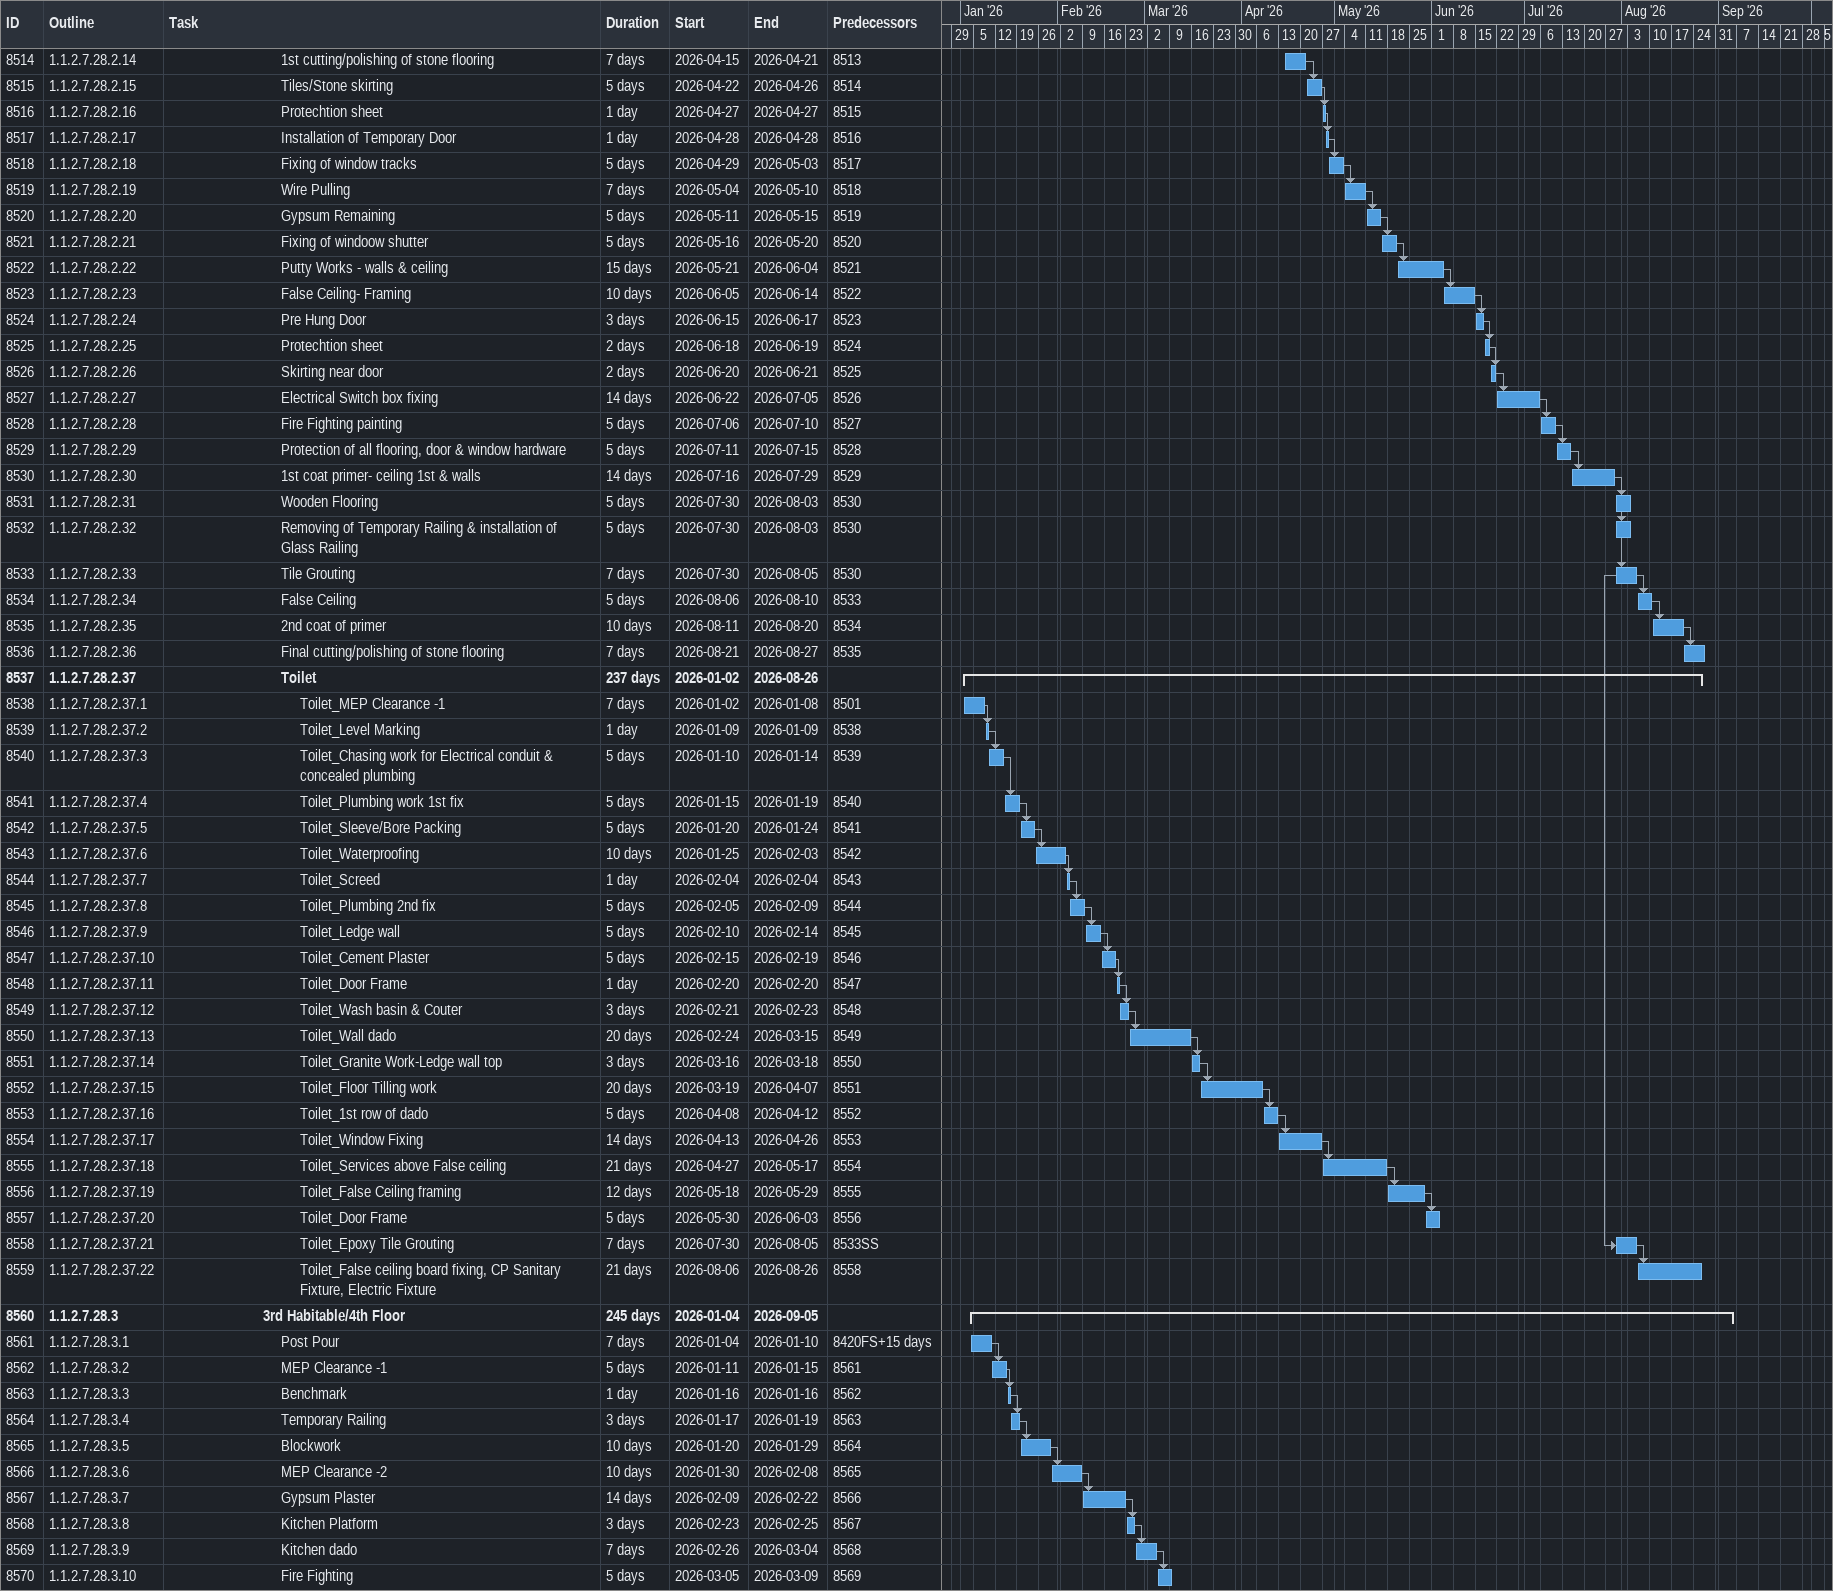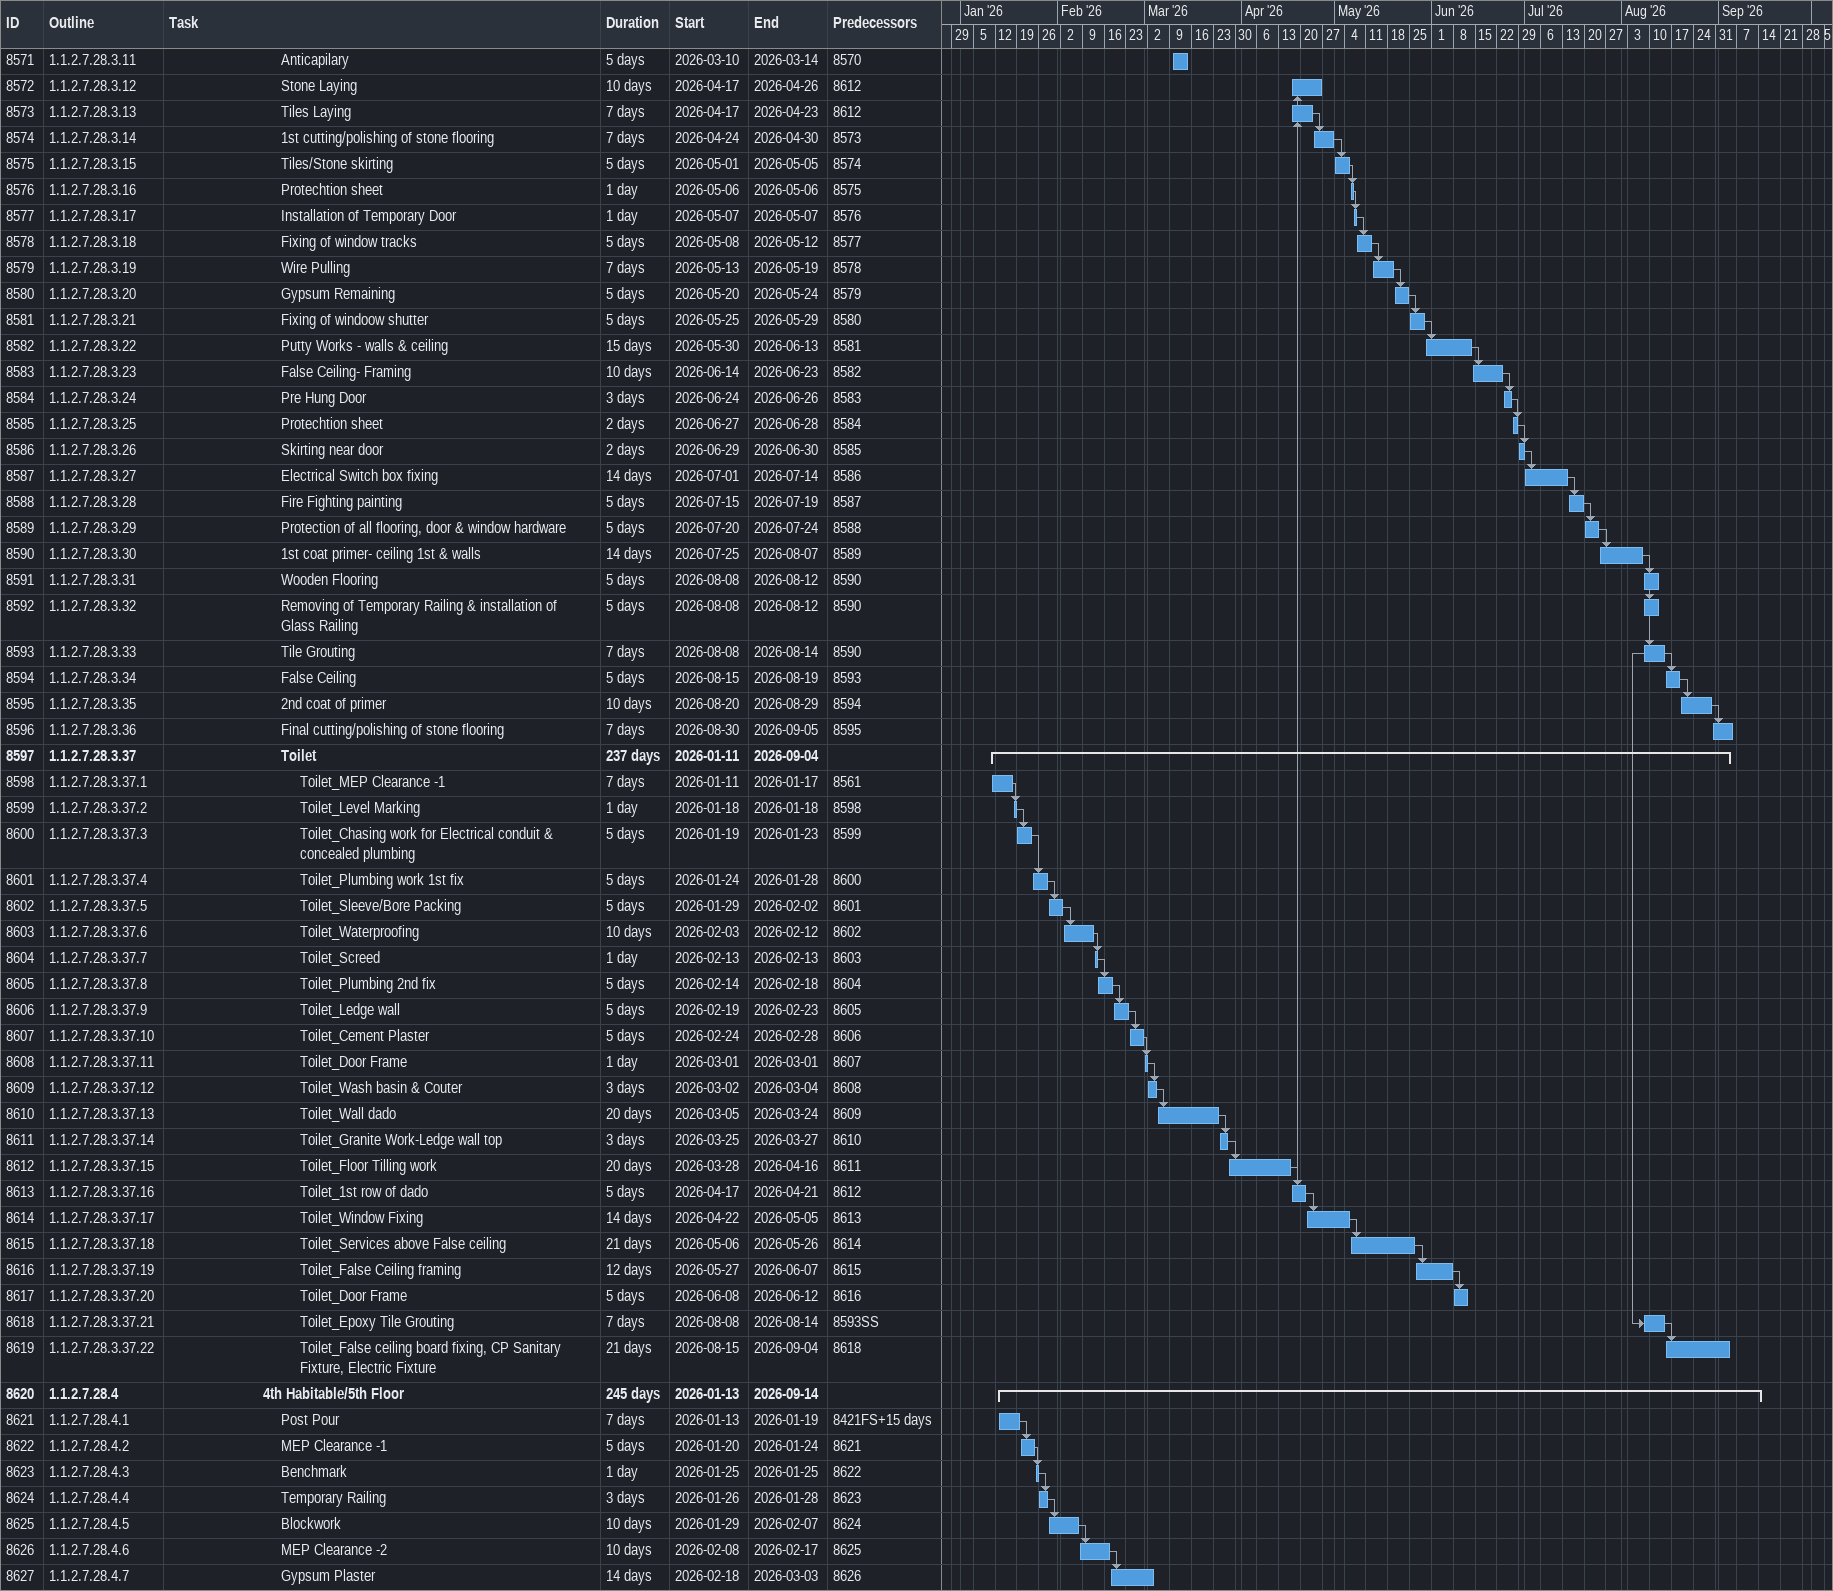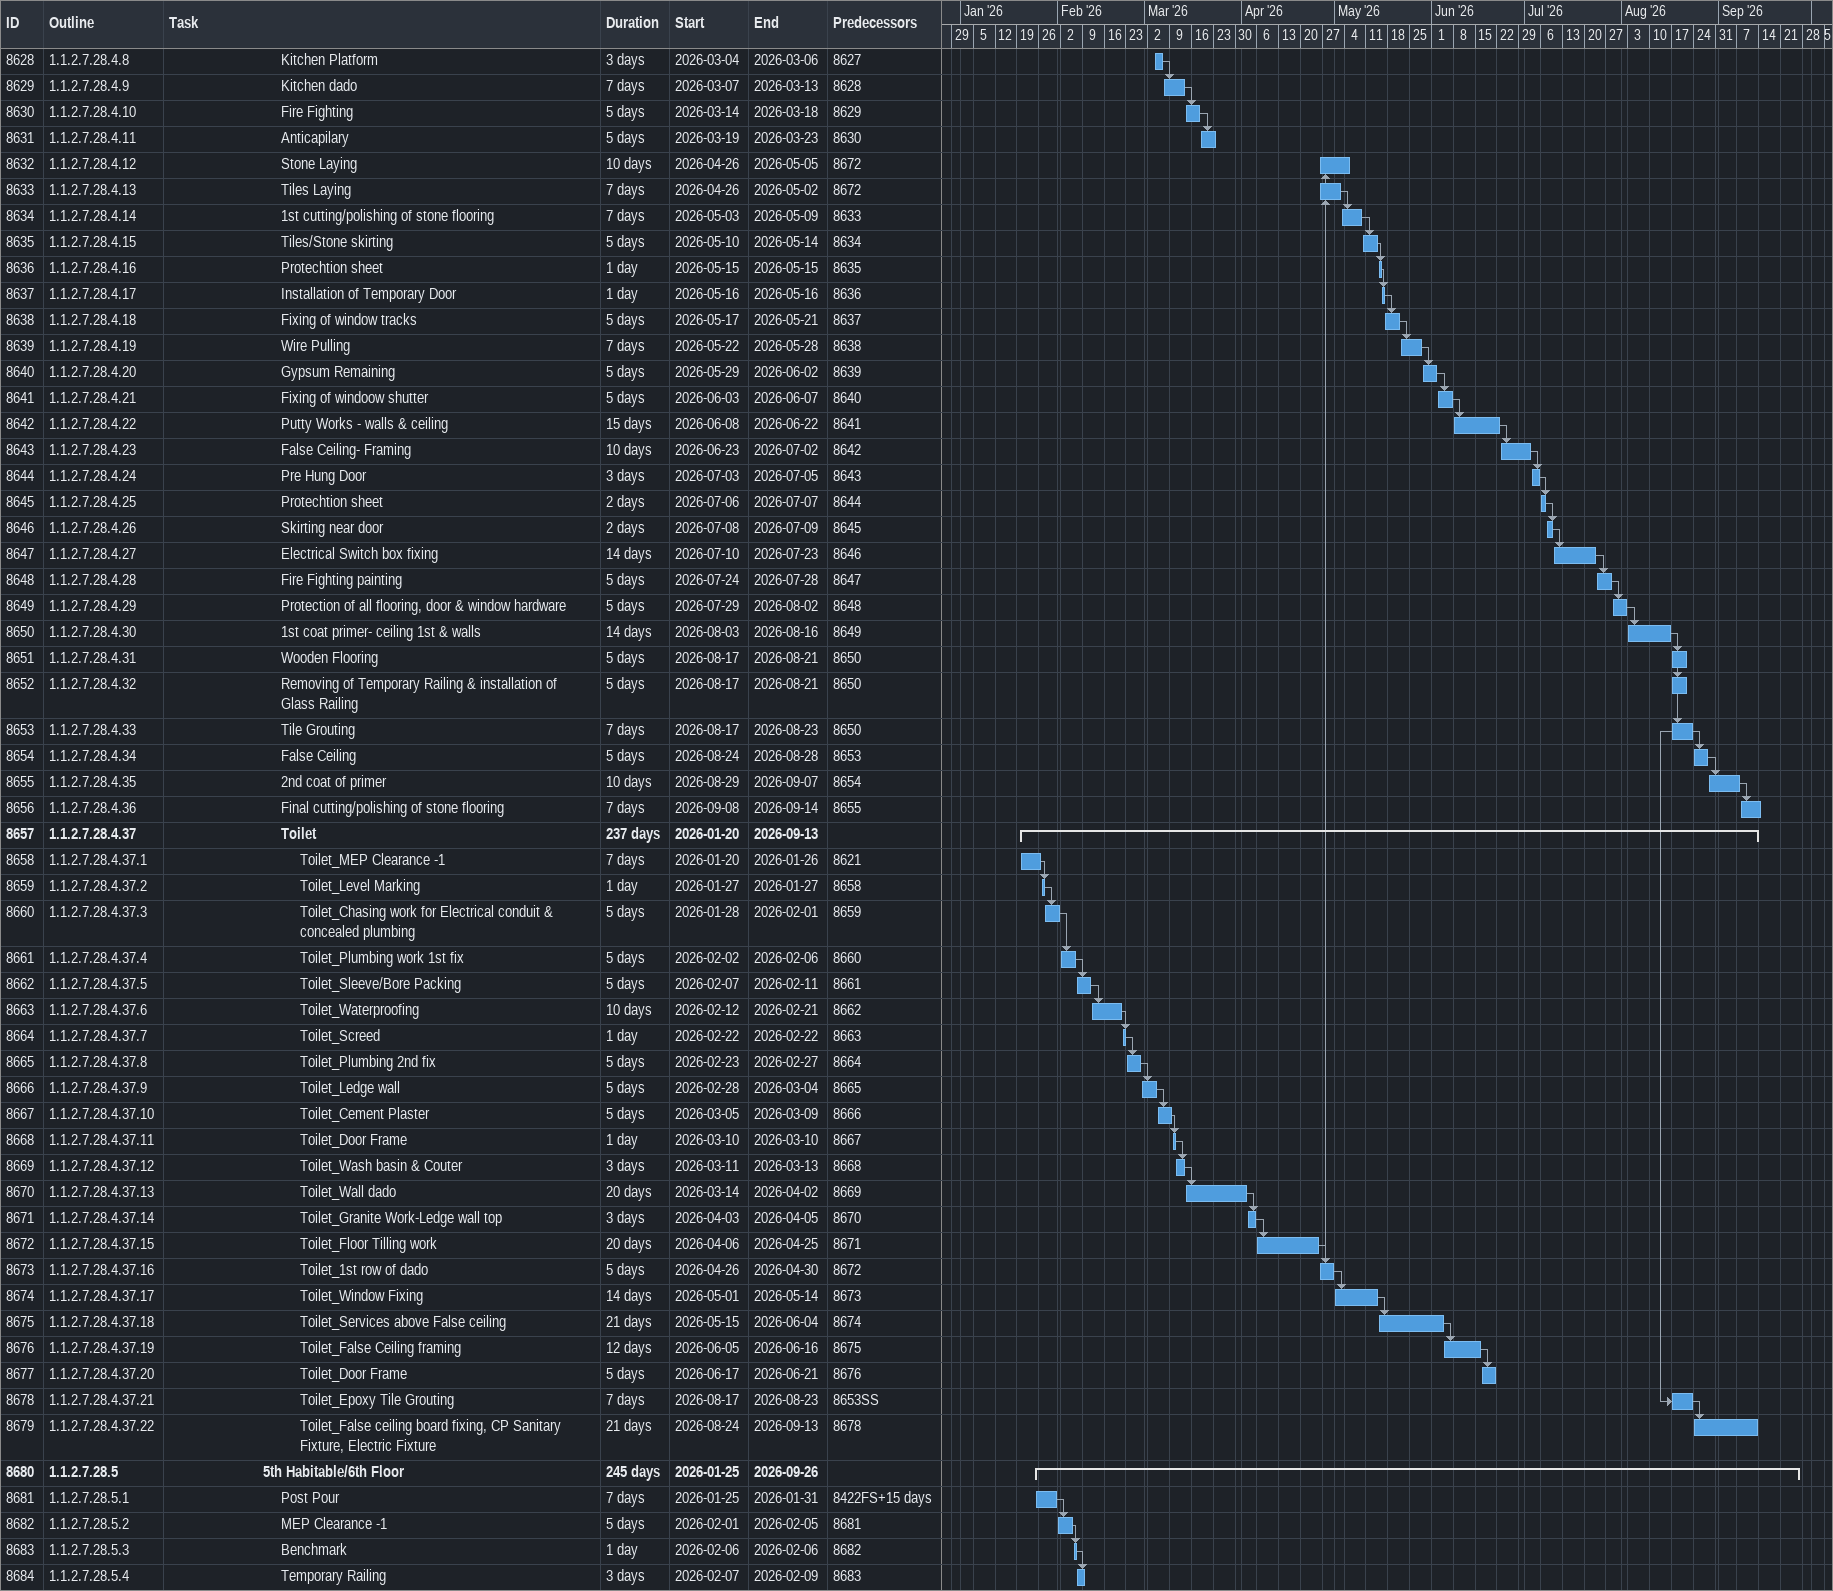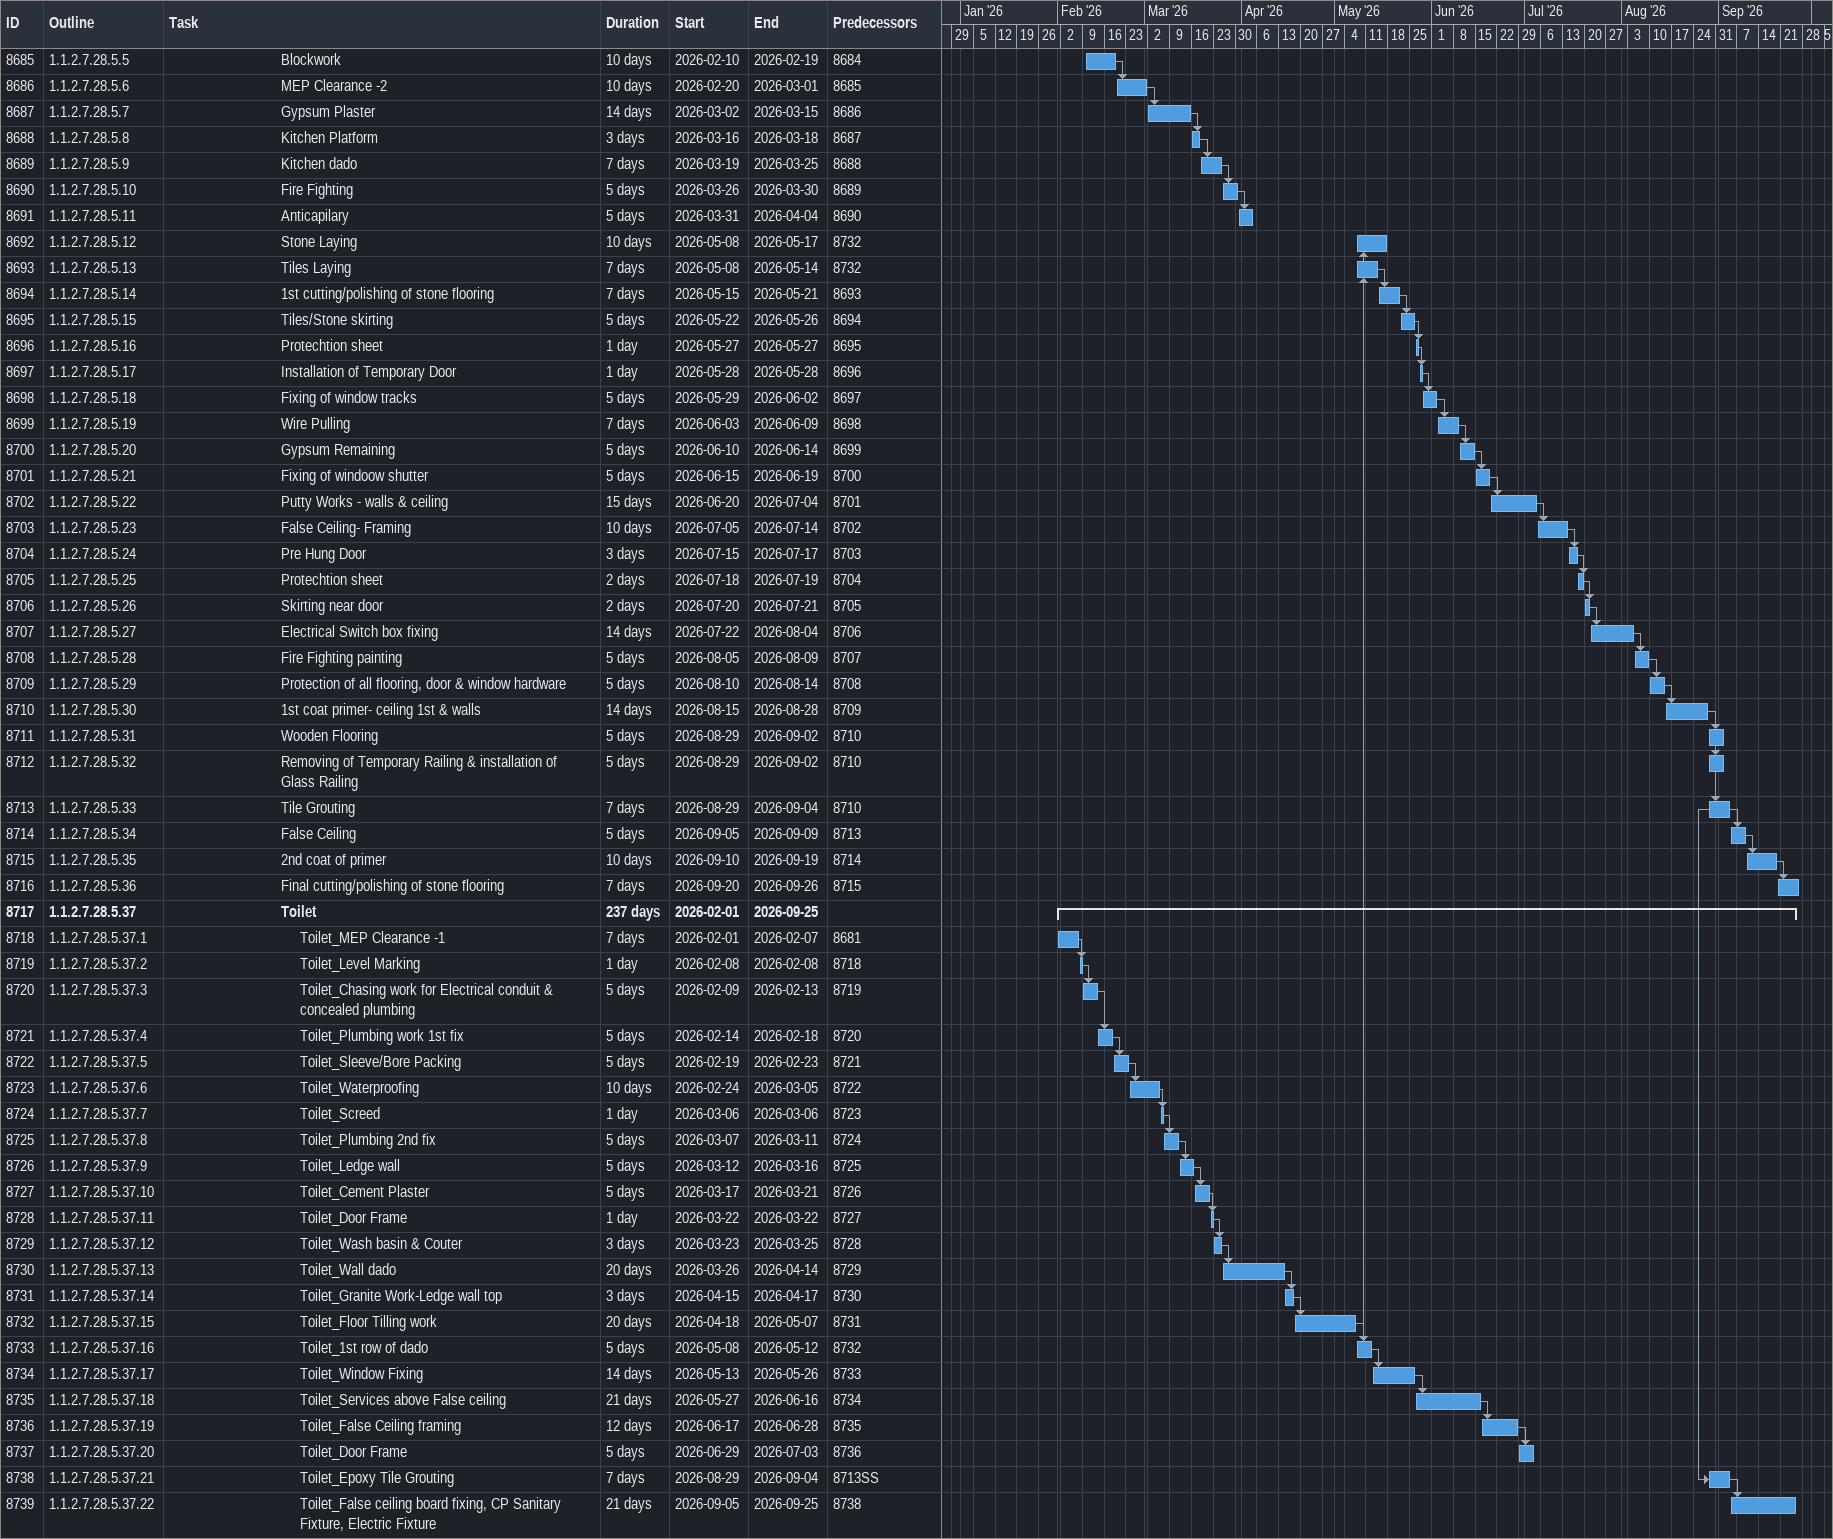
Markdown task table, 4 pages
| ID | WBS | Task | Duration | Start | Finish | Predecessors |
|---|---|---|---|---|---|---|
| 8514 | 1.1.2.7.28.2.14 | 1st cutting/polishing of stone flooring | 7d | 2026-04-15 | 2026-04-21 | 8513 |
| 8515 | 1.1.2.7.28.2.15 | Tiles/Stone skirting | 5d | 2026-04-22 | 2026-04-26 | 8514 |
| 8516 | 1.1.2.7.28.2.16 | Protechtion sheet | 1d | 2026-04-27 | 2026-04-27 | 8515 |
| 8517 | 1.1.2.7.28.2.17 | Installation of Temporary Door | 1d | 2026-04-28 | 2026-04-28 | 8516 |
| 8518 | 1.1.2.7.28.2.18 | Fixing of window tracks | 5d | 2026-04-29 | 2026-05-03 | 8517 |
| 8519 | 1.1.2.7.28.2.19 | Wire Pulling | 7d | 2026-05-04 | 2026-05-10 | 8518 |
| 8520 | 1.1.2.7.28.2.20 | Gypsum Remaining | 5d | 2026-05-11 | 2026-05-15 | 8519 |
| 8521 | 1.1.2.7.28.2.21 | Fixing of windoow shutter | 5d | 2026-05-16 | 2026-05-20 | 8520 |
| 8522 | 1.1.2.7.28.2.22 | Putty Works - walls & ceiling | 15d | 2026-05-21 | 2026-06-04 | 8521 |
| 8523 | 1.1.2.7.28.2.23 | False Ceiling- Framing | 10d | 2026-06-05 | 2026-06-14 | 8522 |
| 8524 | 1.1.2.7.28.2.24 | Pre Hung Door | 3d | 2026-06-15 | 2026-06-17 | 8523 |
| 8525 | 1.1.2.7.28.2.25 | Protechtion sheet | 2d | 2026-06-18 | 2026-06-19 | 8524 |
| 8526 | 1.1.2.7.28.2.26 | Skirting near door | 2d | 2026-06-20 | 2026-06-21 | 8525 |
| 8527 | 1.1.2.7.28.2.27 | Electrical Switch box fixing | 14d | 2026-06-22 | 2026-07-05 | 8526 |
| 8528 | 1.1.2.7.28.2.28 | Fire Fighting painting | 5d | 2026-07-06 | 2026-07-10 | 8527 |
| 8529 | 1.1.2.7.28.2.29 | Protection of all flooring, door & window hardware | 5d | 2026-07-11 | 2026-07-15 | 8528 |
| 8530 | 1.1.2.7.28.2.30 | 1st coat primer- ceiling 1st & walls | 14d | 2026-07-16 | 2026-07-29 | 8529 |
| 8531 | 1.1.2.7.28.2.31 | Wooden Flooring | 5d | 2026-07-30 | 2026-08-03 | 8530 |
| 8532 | 1.1.2.7.28.2.32 | Removing of Temporary Railing & installation of Glass Railing | 5d | 2026-07-30 | 2026-08-03 | 8530 |
| 8533 | 1.1.2.7.28.2.33 | Tile Grouting | 7d | 2026-07-30 | 2026-08-05 | 8530 |
| 8534 | 1.1.2.7.28.2.34 | False Ceiling | 5d | 2026-08-06 | 2026-08-10 | 8533 |
| 8535 | 1.1.2.7.28.2.35 | 2nd coat of primer | 10d | 2026-08-11 | 2026-08-20 | 8534 |
| 8536 | 1.1.2.7.28.2.36 | Final cutting/polishing of stone flooring | 7d | 2026-08-21 | 2026-08-27 | 8535 |
| 8537 | 1.1.2.7.28.2.37 | **Toilet** | 237d | 2026-01-02 | 2026-08-26 |  |
| 8538 | 1.1.2.7.28.2.37.1 | Toilet_MEP Clearance -1 | 7d | 2026-01-02 | 2026-01-08 | 8501 |
| 8539 | 1.1.2.7.28.2.37.2 | Toilet_Level Marking | 1d | 2026-01-09 | 2026-01-09 | 8538 |
| 8540 | 1.1.2.7.28.2.37.3 | Toilet_Chasing work for Electrical conduit & concealed plumbing | 5d | 2026-01-10 | 2026-01-14 | 8539 |
| 8541 | 1.1.2.7.28.2.37.4 | Toilet_Plumbing work 1st fix | 5d | 2026-01-15 | 2026-01-19 | 8540 |
| 8542 | 1.1.2.7.28.2.37.5 | Toilet_Sleeve/Bore Packing | 5d | 2026-01-20 | 2026-01-24 | 8541 |
| 8543 | 1.1.2.7.28.2.37.6 | Toilet_Waterproofing | 10d | 2026-01-25 | 2026-02-03 | 8542 |
| 8544 | 1.1.2.7.28.2.37.7 | Toilet_Screed | 1d | 2026-02-04 | 2026-02-04 | 8543 |
| 8545 | 1.1.2.7.28.2.37.8 | Toilet_Plumbing 2nd fix | 5d | 2026-02-05 | 2026-02-09 | 8544 |
| 8546 | 1.1.2.7.28.2.37.9 | Toilet_Ledge wall | 5d | 2026-02-10 | 2026-02-14 | 8545 |
| 8547 | 1.1.2.7.28.2.37.10 | Toilet_Cement Plaster | 5d | 2026-02-15 | 2026-02-19 | 8546 |
| 8548 | 1.1.2.7.28.2.37.11 | Toilet_Door Frame | 1d | 2026-02-20 | 2026-02-20 | 8547 |
| 8549 | 1.1.2.7.28.2.37.12 | Toilet_Wash basin & Couter | 3d | 2026-02-21 | 2026-02-23 | 8548 |
| 8550 | 1.1.2.7.28.2.37.13 | Toilet_Wall dado | 20d | 2026-02-24 | 2026-03-15 | 8549 |
| 8551 | 1.1.2.7.28.2.37.14 | Toilet_Granite Work-Ledge wall top | 3d | 2026-03-16 | 2026-03-18 | 8550 |
| 8552 | 1.1.2.7.28.2.37.15 | Toilet_Floor Tilling work | 20d | 2026-03-19 | 2026-04-07 | 8551 |
| 8553 | 1.1.2.7.28.2.37.16 | Toilet_1st row of dado | 5d | 2026-04-08 | 2026-04-12 | 8552 |
| 8554 | 1.1.2.7.28.2.37.17 | Toilet_Window Fixing | 14d | 2026-04-13 | 2026-04-26 | 8553 |
| 8555 | 1.1.2.7.28.2.37.18 | Toilet_Services above False ceiling | 21d | 2026-04-27 | 2026-05-17 | 8554 |
| 8556 | 1.1.2.7.28.2.37.19 | Toilet_False Ceiling framing | 12d | 2026-05-18 | 2026-05-29 | 8555 |
| 8557 | 1.1.2.7.28.2.37.20 | Toilet_Door Frame | 5d | 2026-05-30 | 2026-06-03 | 8556 |
| 8558 | 1.1.2.7.28.2.37.21 | Toilet_Epoxy Tile Grouting | 7d | 2026-07-30 | 2026-08-05 | 8533SS |
| 8559 | 1.1.2.7.28.2.37.22 | Toilet_False ceiling board fixing, CP Sanitary Fixture, Electric Fixture | 21d | 2026-08-06 | 2026-08-26 | 8558 |
| 8560 | 1.1.2.7.28.3 | **3rd Habitable/4th Floor** | 245d | 2026-01-04 | 2026-09-05 |  |
| 8561 | 1.1.2.7.28.3.1 | Post Pour | 7d | 2026-01-04 | 2026-01-10 | 8420FS+15d |
| 8562 | 1.1.2.7.28.3.2 | MEP Clearance -1 | 5d | 2026-01-11 | 2026-01-15 | 8561 |
| 8563 | 1.1.2.7.28.3.3 | Benchmark | 1d | 2026-01-16 | 2026-01-16 | 8562 |
| 8564 | 1.1.2.7.28.3.4 | Temporary Railing | 3d | 2026-01-17 | 2026-01-19 | 8563 |
| 8565 | 1.1.2.7.28.3.5 | Blockwork | 10d | 2026-01-20 | 2026-01-29 | 8564 |
| 8566 | 1.1.2.7.28.3.6 | MEP Clearance -2 | 10d | 2026-01-30 | 2026-02-08 | 8565 |
| 8567 | 1.1.2.7.28.3.7 | Gypsum Plaster | 14d | 2026-02-09 | 2026-02-22 | 8566 |
| 8568 | 1.1.2.7.28.3.8 | Kitchen Platform | 3d | 2026-02-23 | 2026-02-25 | 8567 |
| 8569 | 1.1.2.7.28.3.9 | Kitchen dado | 7d | 2026-02-26 | 2026-03-04 | 8568 |
| 8570 | 1.1.2.7.28.3.10 | Fire Fighting | 5d | 2026-03-05 | 2026-03-09 | 8569 |
| 8571 | 1.1.2.7.28.3.11 | Anticapilary | 5d | 2026-03-10 | 2026-03-14 | 8570 |
| 8572 | 1.1.2.7.28.3.12 | Stone Laying | 10d | 2026-04-17 | 2026-04-26 | 8612 |
| 8573 | 1.1.2.7.28.3.13 | Tiles Laying | 7d | 2026-04-17 | 2026-04-23 | 8612 |
| 8574 | 1.1.2.7.28.3.14 | 1st cutting/polishing of stone flooring | 7d | 2026-04-24 | 2026-04-30 | 8573 |
| 8575 | 1.1.2.7.28.3.15 | Tiles/Stone skirting | 5d | 2026-05-01 | 2026-05-05 | 8574 |
| 8576 | 1.1.2.7.28.3.16 | Protechtion sheet | 1d | 2026-05-06 | 2026-05-06 | 8575 |
| 8577 | 1.1.2.7.28.3.17 | Installation of Temporary Door | 1d | 2026-05-07 | 2026-05-07 | 8576 |
| 8578 | 1.1.2.7.28.3.18 | Fixing of window tracks | 5d | 2026-05-08 | 2026-05-12 | 8577 |
| 8579 | 1.1.2.7.28.3.19 | Wire Pulling | 7d | 2026-05-13 | 2026-05-19 | 8578 |
| 8580 | 1.1.2.7.28.3.20 | Gypsum Remaining | 5d | 2026-05-20 | 2026-05-24 | 8579 |
| 8581 | 1.1.2.7.28.3.21 | Fixing of windoow shutter | 5d | 2026-05-25 | 2026-05-29 | 8580 |
| 8582 | 1.1.2.7.28.3.22 | Putty Works - walls & ceiling | 15d | 2026-05-30 | 2026-06-13 | 8581 |
| 8583 | 1.1.2.7.28.3.23 | False Ceiling- Framing | 10d | 2026-06-14 | 2026-06-23 | 8582 |
| 8584 | 1.1.2.7.28.3.24 | Pre Hung Door | 3d | 2026-06-24 | 2026-06-26 | 8583 |
| 8585 | 1.1.2.7.28.3.25 | Protechtion sheet | 2d | 2026-06-27 | 2026-06-28 | 8584 |
| 8586 | 1.1.2.7.28.3.26 | Skirting near door | 2d | 2026-06-29 | 2026-06-30 | 8585 |
| 8587 | 1.1.2.7.28.3.27 | Electrical Switch box fixing | 14d | 2026-07-01 | 2026-07-14 | 8586 |
| 8588 | 1.1.2.7.28.3.28 | Fire Fighting painting | 5d | 2026-07-15 | 2026-07-19 | 8587 |
| 8589 | 1.1.2.7.28.3.29 | Protection of all flooring, door & window hardware | 5d | 2026-07-20 | 2026-07-24 | 8588 |
| 8590 | 1.1.2.7.28.3.30 | 1st coat primer- ceiling 1st & walls | 14d | 2026-07-25 | 2026-08-07 | 8589 |
| 8591 | 1.1.2.7.28.3.31 | Wooden Flooring | 5d | 2026-08-08 | 2026-08-12 | 8590 |
| 8592 | 1.1.2.7.28.3.32 | Removing of Temporary Railing & installation of Glass Railing | 5d | 2026-08-08 | 2026-08-12 | 8590 |
| 8593 | 1.1.2.7.28.3.33 | Tile Grouting | 7d | 2026-08-08 | 2026-08-14 | 8590 |
| 8594 | 1.1.2.7.28.3.34 | False Ceiling | 5d | 2026-08-15 | 2026-08-19 | 8593 |
| 8595 | 1.1.2.7.28.3.35 | 2nd coat of primer | 10d | 2026-08-20 | 2026-08-29 | 8594 |
| 8596 | 1.1.2.7.28.3.36 | Final cutting/polishing of stone flooring | 7d | 2026-08-30 | 2026-09-05 | 8595 |
| 8597 | 1.1.2.7.28.3.37 | **Toilet** | 237d | 2026-01-11 | 2026-09-04 |  |
| 8598 | 1.1.2.7.28.3.37.1 | Toilet_MEP Clearance -1 | 7d | 2026-01-11 | 2026-01-17 | 8561 |
| 8599 | 1.1.2.7.28.3.37.2 | Toilet_Level Marking | 1d | 2026-01-18 | 2026-01-18 | 8598 |
| 8600 | 1.1.2.7.28.3.37.3 | Toilet_Chasing work for Electrical conduit & concealed plumbing | 5d | 2026-01-19 | 2026-01-23 | 8599 |
| 8601 | 1.1.2.7.28.3.37.4 | Toilet_Plumbing work 1st fix | 5d | 2026-01-24 | 2026-01-28 | 8600 |
| 8602 | 1.1.2.7.28.3.37.5 | Toilet_Sleeve/Bore Packing | 5d | 2026-01-29 | 2026-02-02 | 8601 |
| 8603 | 1.1.2.7.28.3.37.6 | Toilet_Waterproofing | 10d | 2026-02-03 | 2026-02-12 | 8602 |
| 8604 | 1.1.2.7.28.3.37.7 | Toilet_Screed | 1d | 2026-02-13 | 2026-02-13 | 8603 |
| 8605 | 1.1.2.7.28.3.37.8 | Toilet_Plumbing 2nd fix | 5d | 2026-02-14 | 2026-02-18 | 8604 |
| 8606 | 1.1.2.7.28.3.37.9 | Toilet_Ledge wall | 5d | 2026-02-19 | 2026-02-23 | 8605 |
| 8607 | 1.1.2.7.28.3.37.10 | Toilet_Cement Plaster | 5d | 2026-02-24 | 2026-02-28 | 8606 |
| 8608 | 1.1.2.7.28.3.37.11 | Toilet_Door Frame | 1d | 2026-03-01 | 2026-03-01 | 8607 |
| 8609 | 1.1.2.7.28.3.37.12 | Toilet_Wash basin & Couter | 3d | 2026-03-02 | 2026-03-04 | 8608 |
| 8610 | 1.1.2.7.28.3.37.13 | Toilet_Wall dado | 20d | 2026-03-05 | 2026-03-24 | 8609 |
| 8611 | 1.1.2.7.28.3.37.14 | Toilet_Granite Work-Ledge wall top | 3d | 2026-03-25 | 2026-03-27 | 8610 |
| 8612 | 1.1.2.7.28.3.37.15 | Toilet_Floor Tilling work | 20d | 2026-03-28 | 2026-04-16 | 8611 |
| 8613 | 1.1.2.7.28.3.37.16 | Toilet_1st row of dado | 5d | 2026-04-17 | 2026-04-21 | 8612 |
| 8614 | 1.1.2.7.28.3.37.17 | Toilet_Window Fixing | 14d | 2026-04-22 | 2026-05-05 | 8613 |
| 8615 | 1.1.2.7.28.3.37.18 | Toilet_Services above False ceiling | 21d | 2026-05-06 | 2026-05-26 | 8614 |
| 8616 | 1.1.2.7.28.3.37.19 | Toilet_False Ceiling framing | 12d | 2026-05-27 | 2026-06-07 | 8615 |
| 8617 | 1.1.2.7.28.3.37.20 | Toilet_Door Frame | 5d | 2026-06-08 | 2026-06-12 | 8616 |
| 8618 | 1.1.2.7.28.3.37.21 | Toilet_Epoxy Tile Grouting | 7d | 2026-08-08 | 2026-08-14 | 8593SS |
| 8619 | 1.1.2.7.28.3.37.22 | Toilet_False ceiling board fixing, CP Sanitary Fixture, Electric Fixture | 21d | 2026-08-15 | 2026-09-04 | 8618 |
| 8620 | 1.1.2.7.28.4 | **4th Habitable/5th Floor** | 245d | 2026-01-13 | 2026-09-14 |  |
| 8621 | 1.1.2.7.28.4.1 | Post Pour | 7d | 2026-01-13 | 2026-01-19 | 8421FS+15d |
| 8622 | 1.1.2.7.28.4.2 | MEP Clearance -1 | 5d | 2026-01-20 | 2026-01-24 | 8621 |
| 8623 | 1.1.2.7.28.4.3 | Benchmark | 1d | 2026-01-25 | 2026-01-25 | 8622 |
| 8624 | 1.1.2.7.28.4.4 | Temporary Railing | 3d | 2026-01-26 | 2026-01-28 | 8623 |
| 8625 | 1.1.2.7.28.4.5 | Blockwork | 10d | 2026-01-29 | 2026-02-07 | 8624 |
| 8626 | 1.1.2.7.28.4.6 | MEP Clearance -2 | 10d | 2026-02-08 | 2026-02-17 | 8625 |
| 8627 | 1.1.2.7.28.4.7 | Gypsum Plaster | 14d | 2026-02-18 | 2026-03-03 | 8626 |
| 8628 | 1.1.2.7.28.4.8 | Kitchen Platform | 3d | 2026-03-04 | 2026-03-06 | 8627 |
| 8629 | 1.1.2.7.28.4.9 | Kitchen dado | 7d | 2026-03-07 | 2026-03-13 | 8628 |
| 8630 | 1.1.2.7.28.4.10 | Fire Fighting | 5d | 2026-03-14 | 2026-03-18 | 8629 |
| 8631 | 1.1.2.7.28.4.11 | Anticapilary | 5d | 2026-03-19 | 2026-03-23 | 8630 |
| 8632 | 1.1.2.7.28.4.12 | Stone Laying | 10d | 2026-04-26 | 2026-05-05 | 8672 |
| 8633 | 1.1.2.7.28.4.13 | Tiles Laying | 7d | 2026-04-26 | 2026-05-02 | 8672 |
| 8634 | 1.1.2.7.28.4.14 | 1st cutting/polishing of stone flooring | 7d | 2026-05-03 | 2026-05-09 | 8633 |
| 8635 | 1.1.2.7.28.4.15 | Tiles/Stone skirting | 5d | 2026-05-10 | 2026-05-14 | 8634 |
| 8636 | 1.1.2.7.28.4.16 | Protechtion sheet | 1d | 2026-05-15 | 2026-05-15 | 8635 |
| 8637 | 1.1.2.7.28.4.17 | Installation of Temporary Door | 1d | 2026-05-16 | 2026-05-16 | 8636 |
| 8638 | 1.1.2.7.28.4.18 | Fixing of window tracks | 5d | 2026-05-17 | 2026-05-21 | 8637 |
| 8639 | 1.1.2.7.28.4.19 | Wire Pulling | 7d | 2026-05-22 | 2026-05-28 | 8638 |
| 8640 | 1.1.2.7.28.4.20 | Gypsum Remaining | 5d | 2026-05-29 | 2026-06-02 | 8639 |
| 8641 | 1.1.2.7.28.4.21 | Fixing of windoow shutter | 5d | 2026-06-03 | 2026-06-07 | 8640 |
| 8642 | 1.1.2.7.28.4.22 | Putty Works - walls & ceiling | 15d | 2026-06-08 | 2026-06-22 | 8641 |
| 8643 | 1.1.2.7.28.4.23 | False Ceiling- Framing | 10d | 2026-06-23 | 2026-07-02 | 8642 |
| 8644 | 1.1.2.7.28.4.24 | Pre Hung Door | 3d | 2026-07-03 | 2026-07-05 | 8643 |
| 8645 | 1.1.2.7.28.4.25 | Protechtion sheet | 2d | 2026-07-06 | 2026-07-07 | 8644 |
| 8646 | 1.1.2.7.28.4.26 | Skirting near door | 2d | 2026-07-08 | 2026-07-09 | 8645 |
| 8647 | 1.1.2.7.28.4.27 | Electrical Switch box fixing | 14d | 2026-07-10 | 2026-07-23 | 8646 |
| 8648 | 1.1.2.7.28.4.28 | Fire Fighting painting | 5d | 2026-07-24 | 2026-07-28 | 8647 |
| 8649 | 1.1.2.7.28.4.29 | Protection of all flooring, door & window hardware | 5d | 2026-07-29 | 2026-08-02 | 8648 |
| 8650 | 1.1.2.7.28.4.30 | 1st coat primer- ceiling 1st & walls | 14d | 2026-08-03 | 2026-08-16 | 8649 |
| 8651 | 1.1.2.7.28.4.31 | Wooden Flooring | 5d | 2026-08-17 | 2026-08-21 | 8650 |
| 8652 | 1.1.2.7.28.4.32 | Removing of Temporary Railing & installation of Glass Railing | 5d | 2026-08-17 | 2026-08-21 | 8650 |
| 8653 | 1.1.2.7.28.4.33 | Tile Grouting | 7d | 2026-08-17 | 2026-08-23 | 8650 |
| 8654 | 1.1.2.7.28.4.34 | False Ceiling | 5d | 2026-08-24 | 2026-08-28 | 8653 |
| 8655 | 1.1.2.7.28.4.35 | 2nd coat of primer | 10d | 2026-08-29 | 2026-09-07 | 8654 |
| 8656 | 1.1.2.7.28.4.36 | Final cutting/polishing of stone flooring | 7d | 2026-09-08 | 2026-09-14 | 8655 |
| 8657 | 1.1.2.7.28.4.37 | **Toilet** | 237d | 2026-01-20 | 2026-09-13 |  |
| 8658 | 1.1.2.7.28.4.37.1 | Toilet_MEP Clearance -1 | 7d | 2026-01-20 | 2026-01-26 | 8621 |
| 8659 | 1.1.2.7.28.4.37.2 | Toilet_Level Marking | 1d | 2026-01-27 | 2026-01-27 | 8658 |
| 8660 | 1.1.2.7.28.4.37.3 | Toilet_Chasing work for Electrical conduit & concealed plumbing | 5d | 2026-01-28 | 2026-02-01 | 8659 |
| 8661 | 1.1.2.7.28.4.37.4 | Toilet_Plumbing work 1st fix | 5d | 2026-02-02 | 2026-02-06 | 8660 |
| 8662 | 1.1.2.7.28.4.37.5 | Toilet_Sleeve/Bore Packing | 5d | 2026-02-07 | 2026-02-11 | 8661 |
| 8663 | 1.1.2.7.28.4.37.6 | Toilet_Waterproofing | 10d | 2026-02-12 | 2026-02-21 | 8662 |
| 8664 | 1.1.2.7.28.4.37.7 | Toilet_Screed | 1d | 2026-02-22 | 2026-02-22 | 8663 |
| 8665 | 1.1.2.7.28.4.37.8 | Toilet_Plumbing 2nd fix | 5d | 2026-02-23 | 2026-02-27 | 8664 |
| 8666 | 1.1.2.7.28.4.37.9 | Toilet_Ledge wall | 5d | 2026-02-28 | 2026-03-04 | 8665 |
| 8667 | 1.1.2.7.28.4.37.10 | Toilet_Cement Plaster | 5d | 2026-03-05 | 2026-03-09 | 8666 |
| 8668 | 1.1.2.7.28.4.37.11 | Toilet_Door Frame | 1d | 2026-03-10 | 2026-03-10 | 8667 |
| 8669 | 1.1.2.7.28.4.37.12 | Toilet_Wash basin & Couter | 3d | 2026-03-11 | 2026-03-13 | 8668 |
| 8670 | 1.1.2.7.28.4.37.13 | Toilet_Wall dado | 20d | 2026-03-14 | 2026-04-02 | 8669 |
| 8671 | 1.1.2.7.28.4.37.14 | Toilet_Granite Work-Ledge wall top | 3d | 2026-04-03 | 2026-04-05 | 8670 |
| 8672 | 1.1.2.7.28.4.37.15 | Toilet_Floor Tilling work | 20d | 2026-04-06 | 2026-04-25 | 8671 |
| 8673 | 1.1.2.7.28.4.37.16 | Toilet_1st row of dado | 5d | 2026-04-26 | 2026-04-30 | 8672 |
| 8674 | 1.1.2.7.28.4.37.17 | Toilet_Window Fixing | 14d | 2026-05-01 | 2026-05-14 | 8673 |
| 8675 | 1.1.2.7.28.4.37.18 | Toilet_Services above False ceiling | 21d | 2026-05-15 | 2026-06-04 | 8674 |
| 8676 | 1.1.2.7.28.4.37.19 | Toilet_False Ceiling framing | 12d | 2026-06-05 | 2026-06-16 | 8675 |
| 8677 | 1.1.2.7.28.4.37.20 | Toilet_Door Frame | 5d | 2026-06-17 | 2026-06-21 | 8676 |
| 8678 | 1.1.2.7.28.4.37.21 | Toilet_Epoxy Tile Grouting | 7d | 2026-08-17 | 2026-08-23 | 8653SS |
| 8679 | 1.1.2.7.28.4.37.22 | Toilet_False ceiling board fixing, CP Sanitary Fixture, Electric Fixture | 21d | 2026-08-24 | 2026-09-13 | 8678 |
| 8680 | 1.1.2.7.28.5 | **5th Habitable/6th Floor** | 245d | 2026-01-25 | 2026-09-26 |  |
| 8681 | 1.1.2.7.28.5.1 | Post Pour | 7d | 2026-01-25 | 2026-01-31 | 8422FS+15d |
| 8682 | 1.1.2.7.28.5.2 | MEP Clearance -1 | 5d | 2026-02-01 | 2026-02-05 | 8681 |
| 8683 | 1.1.2.7.28.5.3 | Benchmark | 1d | 2026-02-06 | 2026-02-06 | 8682 |
| 8684 | 1.1.2.7.28.5.4 | Temporary Railing | 3d | 2026-02-07 | 2026-02-09 | 8683 |
| 8685 | 1.1.2.7.28.5.5 | Blockwork | 10d | 2026-02-10 | 2026-02-19 | 8684 |
| 8686 | 1.1.2.7.28.5.6 | MEP Clearance -2 | 10d | 2026-02-20 | 2026-03-01 | 8685 |
| 8687 | 1.1.2.7.28.5.7 | Gypsum Plaster | 14d | 2026-03-02 | 2026-03-15 | 8686 |
| 8688 | 1.1.2.7.28.5.8 | Kitchen Platform | 3d | 2026-03-16 | 2026-03-18 | 8687 |
| 8689 | 1.1.2.7.28.5.9 | Kitchen dado | 7d | 2026-03-19 | 2026-03-25 | 8688 |
| 8690 | 1.1.2.7.28.5.10 | Fire Fighting | 5d | 2026-03-26 | 2026-03-30 | 8689 |
| 8691 | 1.1.2.7.28.5.11 | Anticapilary | 5d | 2026-03-31 | 2026-04-04 | 8690 |
| 8692 | 1.1.2.7.28.5.12 | Stone Laying | 10d | 2026-05-08 | 2026-05-17 | 8732 |
| 8693 | 1.1.2.7.28.5.13 | Tiles Laying | 7d | 2026-05-08 | 2026-05-14 | 8732 |
| 8694 | 1.1.2.7.28.5.14 | 1st cutting/polishing of stone flooring | 7d | 2026-05-15 | 2026-05-21 | 8693 |
| 8695 | 1.1.2.7.28.5.15 | Tiles/Stone skirting | 5d | 2026-05-22 | 2026-05-26 | 8694 |
| 8696 | 1.1.2.7.28.5.16 | Protechtion sheet | 1d | 2026-05-27 | 2026-05-27 | 8695 |
| 8697 | 1.1.2.7.28.5.17 | Installation of Temporary Door | 1d | 2026-05-28 | 2026-05-28 | 8696 |
| 8698 | 1.1.2.7.28.5.18 | Fixing of window tracks | 5d | 2026-05-29 | 2026-06-02 | 8697 |
| 8699 | 1.1.2.7.28.5.19 | Wire Pulling | 7d | 2026-06-03 | 2026-06-09 | 8698 |
| 8700 | 1.1.2.7.28.5.20 | Gypsum Remaining | 5d | 2026-06-10 | 2026-06-14 | 8699 |
| 8701 | 1.1.2.7.28.5.21 | Fixing of windoow shutter | 5d | 2026-06-15 | 2026-06-19 | 8700 |
| 8702 | 1.1.2.7.28.5.22 | Putty Works - walls & ceiling | 15d | 2026-06-20 | 2026-07-04 | 8701 |
| 8703 | 1.1.2.7.28.5.23 | False Ceiling- Framing | 10d | 2026-07-05 | 2026-07-14 | 8702 |
| 8704 | 1.1.2.7.28.5.24 | Pre Hung Door | 3d | 2026-07-15 | 2026-07-17 | 8703 |
| 8705 | 1.1.2.7.28.5.25 | Protechtion sheet | 2d | 2026-07-18 | 2026-07-19 | 8704 |
| 8706 | 1.1.2.7.28.5.26 | Skirting near door | 2d | 2026-07-20 | 2026-07-21 | 8705 |
| 8707 | 1.1.2.7.28.5.27 | Electrical Switch box fixing | 14d | 2026-07-22 | 2026-08-04 | 8706 |
| 8708 | 1.1.2.7.28.5.28 | Fire Fighting painting | 5d | 2026-08-05 | 2026-08-09 | 8707 |
| 8709 | 1.1.2.7.28.5.29 | Protection of all flooring, door & window hardware | 5d | 2026-08-10 | 2026-08-14 | 8708 |
| 8710 | 1.1.2.7.28.5.30 | 1st coat primer- ceiling 1st & walls | 14d | 2026-08-15 | 2026-08-28 | 8709 |
| 8711 | 1.1.2.7.28.5.31 | Wooden Flooring | 5d | 2026-08-29 | 2026-09-02 | 8710 |
| 8712 | 1.1.2.7.28.5.32 | Removing of Temporary Railing & installation of Glass Railing | 5d | 2026-08-29 | 2026-09-02 | 8710 |
| 8713 | 1.1.2.7.28.5.33 | Tile Grouting | 7d | 2026-08-29 | 2026-09-04 | 8710 |
| 8714 | 1.1.2.7.28.5.34 | False Ceiling | 5d | 2026-09-05 | 2026-09-09 | 8713 |
| 8715 | 1.1.2.7.28.5.35 | 2nd coat of primer | 10d | 2026-09-10 | 2026-09-19 | 8714 |
| 8716 | 1.1.2.7.28.5.36 | Final cutting/polishing of stone flooring | 7d | 2026-09-20 | 2026-09-26 | 8715 |
| 8717 | 1.1.2.7.28.5.37 | **Toilet** | 237d | 2026-02-01 | 2026-09-25 |  |
| 8718 | 1.1.2.7.28.5.37.1 | Toilet_MEP Clearance -1 | 7d | 2026-02-01 | 2026-02-07 | 8681 |
| 8719 | 1.1.2.7.28.5.37.2 | Toilet_Level Marking | 1d | 2026-02-08 | 2026-02-08 | 8718 |
| 8720 | 1.1.2.7.28.5.37.3 | Toilet_Chasing work for Electrical conduit & concealed plumbing | 5d | 2026-02-09 | 2026-02-13 | 8719 |
| 8721 | 1.1.2.7.28.5.37.4 | Toilet_Plumbing work 1st fix | 5d | 2026-02-14 | 2026-02-18 | 8720 |
| 8722 | 1.1.2.7.28.5.37.5 | Toilet_Sleeve/Bore Packing | 5d | 2026-02-19 | 2026-02-23 | 8721 |
| 8723 | 1.1.2.7.28.5.37.6 | Toilet_Waterproofing | 10d | 2026-02-24 | 2026-03-05 | 8722 |
| 8724 | 1.1.2.7.28.5.37.7 | Toilet_Screed | 1d | 2026-03-06 | 2026-03-06 | 8723 |
| 8725 | 1.1.2.7.28.5.37.8 | Toilet_Plumbing 2nd fix | 5d | 2026-03-07 | 2026-03-11 | 8724 |
| 8726 | 1.1.2.7.28.5.37.9 | Toilet_Ledge wall | 5d | 2026-03-12 | 2026-03-16 | 8725 |
| 8727 | 1.1.2.7.28.5.37.10 | Toilet_Cement Plaster | 5d | 2026-03-17 | 2026-03-21 | 8726 |
| 8728 | 1.1.2.7.28.5.37.11 | Toilet_Door Frame | 1d | 2026-03-22 | 2026-03-22 | 8727 |
| 8729 | 1.1.2.7.28.5.37.12 | Toilet_Wash basin & Couter | 3d | 2026-03-23 | 2026-03-25 | 8728 |
| 8730 | 1.1.2.7.28.5.37.13 | Toilet_Wall dado | 20d | 2026-03-26 | 2026-04-14 | 8729 |
| 8731 | 1.1.2.7.28.5.37.14 | Toilet_Granite Work-Ledge wall top | 3d | 2026-04-15 | 2026-04-17 | 8730 |
| 8732 | 1.1.2.7.28.5.37.15 | Toilet_Floor Tilling work | 20d | 2026-04-18 | 2026-05-07 | 8731 |
| 8733 | 1.1.2.7.28.5.37.16 | Toilet_1st row of dado | 5d | 2026-05-08 | 2026-05-12 | 8732 |
| 8734 | 1.1.2.7.28.5.37.17 | Toilet_Window Fixing | 14d | 2026-05-13 | 2026-05-26 | 8733 |
| 8735 | 1.1.2.7.28.5.37.18 | Toilet_Services above False ceiling | 21d | 2026-05-27 | 2026-06-16 | 8734 |
| 8736 | 1.1.2.7.28.5.37.19 | Toilet_False Ceiling framing | 12d | 2026-06-17 | 2026-06-28 | 8735 |
| 8737 | 1.1.2.7.28.5.37.20 | Toilet_Door Frame | 5d | 2026-06-29 | 2026-07-03 | 8736 |
| 8738 | 1.1.2.7.28.5.37.21 | Toilet_Epoxy Tile Grouting | 7d | 2026-08-29 | 2026-09-04 | 8713SS |
| 8739 | 1.1.2.7.28.5.37.22 | Toilet_False ceiling board fixing, CP Sanitary Fixture, Electric Fixture | 21d | 2026-09-05 | 2026-09-25 | 8738 |
